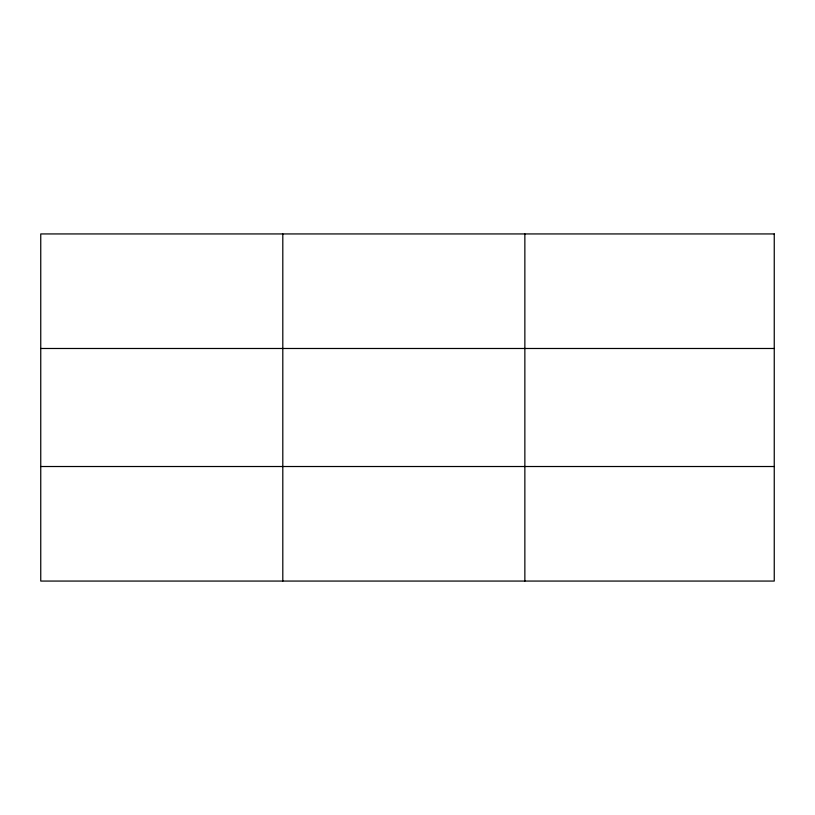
<?xml version="1.0" encoding="UTF-8"?>
<svg xmlns="http://www.w3.org/2000/svg" width="815" height="815" viewBox="0 0 815 815"><rect width="100%" height="100%" fill="white"/><g stroke="black" fill="none" stroke-linecap="round" stroke-linejoin="round"><path stroke-width="1.22" d="M282.805 581.064L282.805 233.936M524.86 581.064L524.86 233.936M40.75 348.484L774.25 348.484M40.75 466.516L774.25 466.516M774.25 233.936L40.75 233.936L40.75 581.064L774.25 581.064L774.25 233.936"/></g></svg>
